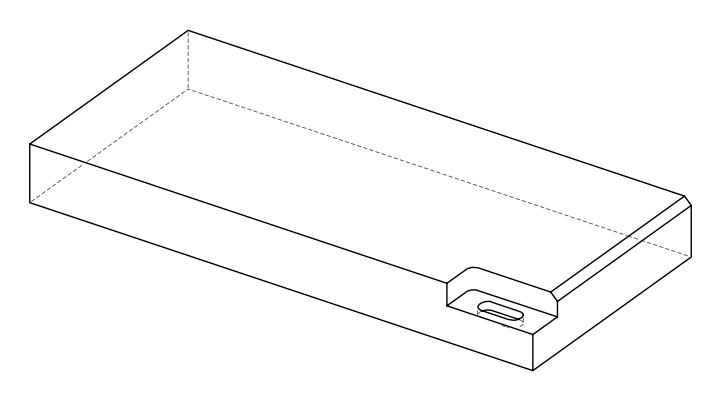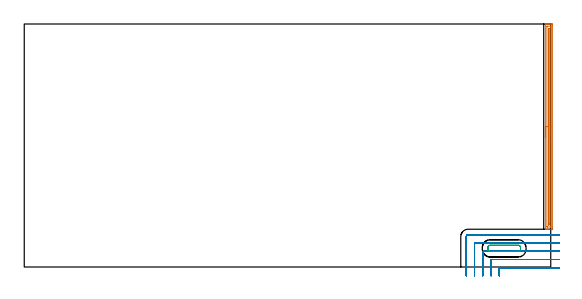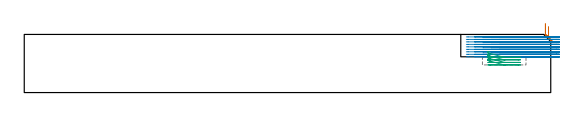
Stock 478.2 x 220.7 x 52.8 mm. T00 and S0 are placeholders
(PLAN: 3 operations, 1 tool changes, 14.8 min)
(1 AREA_MILL | FG_CHAMFER_SURFACE | UGT0205_001 | 4.64 min | 3904 mm3)
(2 MILL_CORNER_NOTCH_RECTANGULAR | CORNER_NOTCH_RECTANGULAR | NXT0201_013 | Follow Part, ap 2.5, ae 75% | 9.31 min | 56618 mm3)
(3 MILL_RECTANGULAR_POCKET | POCKET_RECTANGULAR_STRAIGHT | NXT0201_013 | Follow Part, ap 2.5, ae 75% | 0.88 min | 4264 mm3)
(TOOL UGT0205_001 | Chamfer Mill 20 x 3 x 45 deg. | D20 FL50 Z2)
(TOOL NXT0201_013 | ENDMILL 10mm | D10 FL30 Z4)
(OP 1 AREA_MILL)
G17 G21 G94 G90
T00 M6
G54
G17 G0 G90 X473.3 Y117.5 S1061 M3
G43 Z62.8 H0
G94 G1 Y117.538 Z61.928 F250.
Y117.652 Z61.063
Y117.841 Z60.212
Y118.103 Z59.38
Y118.437 Z58.574
Y118.84 Z57.8
Y119.308 Z57.064
Y119.84 Z56.372
Y120.429 Z55.729
Y121.072 Z55.14
Y121.764 Z54.608
Y122.5 Z54.14
Y123.274 Z53.737
Y124.08 Z53.403
Y124.912 Z53.141
Y125.764 Z52.952
Y126.628 Z52.838
Y127.5 Z52.8
Y220.515
X473.303 Y220.691 Z52.788
X473.339 Y220.7 Z52.752
X473.745 Z52.355
X473.99 Z52.11
X474.725 Z51.37
X475.98 Z50.117
X477.388 Z48.708
X478.015 Z48.081
X478.903 Z47.194
X479.163 Y220.698 Z46.934
X479.691 Y220.692 Z46.406
X479.694 Y220.603 Z46.403
X479.699 Y220.068 Z46.401
X479.7 Y219.526 Z46.4
Y35.285
X479.699 Y34.932 Z46.401
X479.694 Y34.397 Z46.403
X479.692 Y34.308 Z46.406
X479.163 Y34.3 Z46.934
X476.5 Z49.595
X475.092 Z51.004
X474.725 Z51.37
X473.745 Z52.355
X473.337 Y34.307 Z52.754
X473.303 Y34.31 Z52.788
X473.3 Y34.485 Z52.8
Y127.5
X474.714 Z51.386
Y218.29
X474.725 Y218.69 Z51.375
X475.196 Y218.699 Z50.904
X477.859 Z48.241
X478.275 Y218.69 Z47.825
X478.286 Y218.279 Z47.814
Y218.268
Y36.71
X478.275 Y36.31 Z47.825
X477.804 Y36.301 Z48.296
X475.141 Z50.959
X474.725 Y36.31 Z51.375
X474.714 Y36.721 Z51.386
Y36.732
Y127.5
X476.128 Z49.972
X476.129 Y215.596 Z49.971
X476.13 Y215.969 Z49.97
X476.133 Y216.49 Z49.967
X476.135 Y216.668 Z49.965
X476.301 Y216.691 Z49.799
X476.5 Y216.696 Z49.6
X476.708 Y216.697 Z49.392
X476.847 Y216.693 Z49.253
X476.866 Y216.69 Z49.234
X476.868 Y216.684 Z49.232
X476.87 Y216.66 Z49.23
X476.871 Y216.615 Z49.229
X476.872 Y216.49 Z49.228
X476.871 Y39.404 Z49.229
X476.87 Y39.031 Z49.23
X476.867 Y38.51 Z49.233
X476.865 Y38.332 Z49.235
X476.699 Y38.309 Z49.401
X476.5 Y38.304 Z49.6
X476.292 Y38.303 Z49.808
X476.153 Y38.307 Z49.947
X476.134 Y38.31 Z49.966
X476.133 Y38.316 Z49.967
X476.13 Y38.34 Z49.97
X476.129 Y38.385 Z49.971
Y38.51 Z49.972
X476.128 Y127.5
Y128.372 Z50.01
Y129.236 Z50.124
Y130.088 Z50.312
Y130.92 Z50.575
Y131.726 Z50.909
Y132.5 Z51.311
Y133.236 Z51.78
Y133.928 Z52.311
Y134.571 Z52.901
Y135.16 Z53.544
Y135.692 Z54.236
Y136.16 Z54.972
Y136.563 Z55.745
Y136.897 Z56.551
Y137.159 Z57.383
Y137.348 Z58.235
Y137.462 Z59.1
Y137.5 Z59.972
G0 Z62.8
M5
M2
(OP 2 MILL_CORNER_NOTCH_RECTANGULAR)
G17 G21 G94 G90
T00 M6
G54
G17 G0 G90 X486.151 Y-0.7 S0 M3
G43 Z62.8 H0
Z50.544
G94 G1 X483.151 F250.
X431.996 F500.
G3 X431.5 Y-1.196 R0.5
G1 Y-5.
Y-8. F250.
G0 Z62.8
X486.2 Y6.803
Z50.544
G1 X483.2 Y6.8
X431.996 F500.
X424.496
G3 X424. Y6.304 R0.5
G1 Y-5.
Y-8. F250.
G0 Z62.8
X486.2 Y14.304
Z50.544
G1 X483.2 Y14.3
X424.496 F500.
X416.996
G3 X416.5 Y13.804 R0.5
G1 Y-5.
Y-8. F250.
G0 Z62.8
X486.2 Y21.808
Z50.544
G1 X483.2 Y21.8
X416.996 F500.
X409.497
G3 X409. Y21.303 R0.5
G1 Y-5.
Y-8. F250.
G0 Z62.8
X486.18 Y29.3
Z50.544
G1 X483.18
X403.1 F500.
G3 X401.5 Y27.7 R1.6
G1 Y-5.
Y-8. F250.
G0 Z62.8
X486.151 Y-0.7
Z48.289
G1 X483.151
X431.996 F500.
G3 X431.5 Y-1.196 R0.5
G1 Y-5.
Y-8. F250.
G0 Z62.8
X486.2 Y6.8
Z48.289
G1 X483.2
X424.496 F500.
G3 X424. Y6.304 R0.5
G1 Y-5.
Y-8. F250.
G0 Z62.8
X486.2 Y14.3
Z48.289
G1 X483.2
X416.996 F500.
G3 X416.5 Y13.804 R0.5
G1 Y-5.
Y-8. F250.
G0 Z62.8
X486.2 Y21.8
Z48.289
G1 X483.2
X409.496 F500.
G3 X409. Y21.304 R0.5
G1 Y-5.
Y-8. F250.
G0 Z62.8
X486.2 Y29.3
Z48.289
G1 X483.2
X403.1 F500.
G3 X401.5 Y27.7 R1.6
G1 Y-5.
Y-8. F250.
G0 Z62.8
X486.151 Y-0.7
Z46.033
G1 X483.151
X431.996 F500.
G3 X431.5 Y-1.196 R0.5
G1 Y-5.
Y-8. F250.
G0 Z62.8
X486.2 Y6.8
Z46.033
G1 X483.2
X424.496 F500.
G3 X424. Y6.304 R0.5
G1 Y-5.
Y-8. F250.
G0 Z62.8
X486.2 Y14.3
Z46.033
G1 X483.2
X416.996 F500.
G3 X416.5 Y13.804 R0.5
G1 Y-5.
Y-8. F250.
G0 Z62.8
X486.2 Y21.8
Z46.033
G1 X483.2
X409.496 F500.
G3 X409. Y21.304 R0.5
G1 Y-5.
Y-8. F250.
G0 Z62.8
X486.2 Y29.3
Z46.033
G1 X483.2
X403.1 F500.
G3 X401.5 Y27.7 R1.6
G1 Y-5.
Y-8. F250.
G0 Z62.8
X486.151 Y-0.7
Z43.778
G1 X483.151
X431.996 F500.
G3 X431.5 Y-1.196 R0.5
G1 Y-5.
Y-8. F250.
G0 Z62.8
X486.2 Y6.8
Z43.778
G1 X483.2
X424.496 F500.
G3 X424. Y6.304 R0.5
G1 Y-5.
Y-8. F250.
G0 Z62.8
X486.2 Y14.3
Z43.778
G1 X483.2
X416.996 F500.
G3 X416.5 Y13.804 R0.5
G1 Y-5.
Y-8. F250.
G0 Z62.8
X486.2 Y21.8
Z43.778
G1 X483.2
X409.496 F500.
G3 X409. Y21.304 R0.5
G1 Y-5.
Y-8. F250.
G0 Z62.8
X486.2 Y29.3
Z43.778
G1 X483.2
X403.1 F500.
G3 X401.5 Y27.7 R1.6
G1 Y-5.
Y-8. F250.
G0 Z62.8
X486.151 Y-0.7
Z41.522
G1 X483.151
X431.996 F500.
G3 X431.5 Y-1.196 R0.5
G1 Y-5.
Y-8. F250.
G0 Z62.8
X486.2 Y6.8
Z41.522
G1 X483.2
X424.496 F500.
G3 X424. Y6.304 R0.5
G1 Y-5.
Y-8. F250.
G0 Z62.8
X486.2 Y14.3
Z41.522
G1 X483.2
X416.996 F500.
G3 X416.5 Y13.804 R0.5
G1 Y-5.
Y-8. F250.
G0 Z62.8
X486.2 Y21.8
Z41.522
G1 X483.2
X409.496 F500.
G3 X409. Y21.304 R0.5
G1 Y-5.
Y-8. F250.
G0 Z62.8
X486.2 Y29.3
Z41.522
G1 X483.2
X403.1 F500.
G3 X401.5 Y27.7 R1.6
G1 Y-5.
Y-8. F250.
G0 Z62.8
X486.151 Y-0.7
Z39.267
G1 X483.151
X431.996 F500.
G3 X431.5 Y-1.196 R0.5
G1 Y-5.
Y-8. F250.
G0 Z62.8
X486.2 Y6.8
Z39.267
G1 X483.2
X424.496 F500.
G3 X424. Y6.304 R0.5
G1 Y-5.
Y-8. F250.
G0 Z62.8
X486.2 Y14.3
Z39.267
G1 X483.2
X416.996 F500.
G3 X416.5 Y13.804 R0.5
G1 Y-5.
Y-8. F250.
G0 Z62.8
X486.2 Y21.8
Z39.267
G1 X483.2
X409.496 F500.
G3 X409. Y21.304 R0.5
G1 Y-5.
Y-8. F250.
G0 Z62.8
X486.2 Y29.3
Z39.267
G1 X483.2
X403.1 F500.
G3 X401.5 Y27.7 R1.6
G1 Y-5.
Y-8. F250.
G0 Z62.8
X486.151 Y-0.7
Z37.011
G1 X483.151
X431.996 F500.
G3 X431.5 Y-1.196 R0.5
G1 Y-5.
Y-8. F250.
G0 Z62.8
X486.2 Y6.8
Z37.011
G1 X483.2
X424.496 F500.
G3 X424. Y6.304 R0.5
G1 Y-5.
Y-8. F250.
G0 Z62.8
X486.2 Y14.3
Z37.011
G1 X483.2
X416.996 F500.
G3 X416.5 Y13.804 R0.5
G1 Y-5.
Y-8. F250.
G0 Z62.8
X486.2 Y21.8
Z37.011
G1 X483.2
X409.496 F500.
G3 X409. Y21.304 R0.5
G1 Y-5.
Y-8. F250.
G0 Z62.8
X486.2 Y29.3
Z37.011
G1 X483.2
X403.1 F500.
G3 X401.5 Y27.7 R1.6
G1 Y-5.
Y-8. F250.
G0 Z62.8
X486.151 Y-0.7
Z34.756
G1 X483.151
X431.996 F500.
G3 X431.5 Y-1.196 R0.5
G1 Y-5.
Y-8. F250.
G0 Z62.8
X486.2 Y6.8
Z34.756
G1 X483.2
X424.496 F500.
G3 X424. Y6.304 R0.5
G1 Y-5.
Y-8. F250.
G0 Z62.8
X486.2 Y14.3
Z34.756
G1 X483.2
X416.996 F500.
G3 X416.5 Y13.804 R0.5
G1 Y-5.
Y-8. F250.
G0 Z62.8
X486.2 Y21.8
Z34.756
G1 X483.2
X409.496 F500.
G3 X409. Y21.304 R0.5
G1 Y-5.
Y-8. F250.
G0 Z62.8
X486.2 Y29.3
Z34.756
G1 X483.2
X403.1 F500.
G3 X401.5 Y27.7 R1.6
G1 Y-5.
Y-8. F250.
G0 Z62.8
X486.151 Y-0.7
Z32.5
G1 X483.151
X431.996 F500.
G3 X431.5 Y-1.196 R0.5
G1 Y-5.
Y-8. F250.
G0 Z62.8
X486.2 Y6.8
Z32.5
G1 X483.2
X424.496 F500.
G3 X424. Y6.304 R0.5
G1 Y-5.
Y-8. F250.
G0 Z62.8
X486.2 Y14.3
Z32.5
G1 X483.2
X416.996 F500.
G3 X416.5 Y13.804 R0.5
G1 Y-5.
Y-8. F250.
G0 Z62.8
X486.2 Y21.8
Z32.5
G1 X483.2
X409.496 F500.
G3 X409. Y21.304 R0.5
G1 Y-5.
Y-8. F250.
G0 Z62.8
X486.2 Y29.3
Z32.5
G1 X483.2
X403.1 F500.
G3 X401.5 Y27.7 R1.6
G1 Y-5.
Y-8. F250.
G0 Z62.8
M5
M2
(OP 3 MILL_RECTANGULAR_POCKET)
G17 G21 G94 G90
T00 M6
G54
G17 G0 G90 X422.248 Y19.513 S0 M3
G43 Z62.8 H0
Z37.333
G94 G1 X421.957 Y19.347 Z37.244 F250.
X421.682 Y19.118 Z37.148
X421.453 Y18.843 Z37.052
X421.276 Y18.532 Z36.956
X421.157 Y18.195 Z36.86
X421.1 Y17.842 Z36.764
Y15.958 Z36.26
X421.157 Y15.605 Z36.164
X421.276 Y15.268 Z36.068
X421.453 Y14.957 Z35.972
X421.682 Y14.682 Z35.876
X421.957 Y14.453 Z35.78
X422.268 Y14.276 Z35.684
X422.605 Y14.157 Z35.589
X422.958 Y14.1 Z35.493
X423.1 Z35.455
X435.9 Z32.025
X448.7 F500.
G3 X450.7 Y16.1 R2.
G1 Y17.7
G3 X448.7 Y19.7 R2.
G1 X423.1
G3 X421.1 Y17.7 R2.
G1 Y16.1
G3 X423.1 Y14.1 R2.
G1 X435.9
X436.9
G0 X422.248 Y19.513 Z35.025
G1 X421.957 Y19.347 Z34.935 F250.
X421.682 Y19.118 Z34.839
X421.453 Y18.843 Z34.743
X421.276 Y18.532 Z34.648
X421.157 Y18.195 Z34.552
X421.1 Y17.842 Z34.456
Y15.958 Z33.951
X421.157 Y15.605 Z33.855
X421.276 Y15.268 Z33.76
X421.453 Y14.957 Z33.664
X421.682 Y14.682 Z33.568
X421.957 Y14.453 Z33.472
X422.268 Y14.276 Z33.376
X422.605 Y14.157 Z33.28
X422.958 Y14.1 Z33.184
X423.1 Z33.146
X435.9 Z29.717
X448.7 F500.
G3 X450.7 Y16.1 R2.
G1 Y17.7
G3 X448.7 Y19.7 R2.
G1 X423.1
G3 X421.1 Y17.7 R2.
G1 Y16.1
G3 X423.1 Y14.1 R2.
G1 X435.9
X436.9
G0 X422.248 Y19.513 Z32.717
G1 X421.957 Y19.347 Z32.627 F250.
X421.682 Y19.118 Z32.531
X421.453 Y18.843 Z32.435
X421.276 Y18.532 Z32.339
X421.157 Y18.195 Z32.243
X421.1 Y17.842 Z32.148
Y15.958 Z31.643
X421.157 Y15.605 Z31.547
X421.276 Y15.268 Z31.451
X421.453 Y14.957 Z31.355
X421.682 Y14.682 Z31.259
X421.957 Y14.453 Z31.164
X422.268 Y14.276 Z31.068
X422.605 Y14.157 Z30.972
X422.958 Y14.1 Z30.876
X423.1 Z30.838
X435.9 Z27.408
X448.7 F500.
G3 X450.7 Y16.1 R2.
G1 Y17.7
G3 X448.7 Y19.7 R2.
G1 X423.1
G3 X421.1 Y17.7 R2.
G1 Y16.1
G3 X423.1 Y14.1 R2.
G1 X435.9
X436.9
G0 X422.248 Y19.513 Z30.408
G1 X421.957 Y19.347 Z30.319 F250.
X421.682 Y19.118 Z30.223
X421.453 Y18.843 Z30.127
X421.276 Y18.532 Z30.031
X421.157 Y18.195 Z29.935
X421.1 Y17.842 Z29.839
Y15.958 Z29.335
X421.157 Y15.605 Z29.239
X421.276 Y15.268 Z29.143
X421.453 Y14.957 Z29.047
X421.682 Y14.682 Z28.951
X421.957 Y14.453 Z28.855
X422.268 Y14.276 Z28.759
X422.605 Y14.157 Z28.664
X422.958 Y14.1 Z28.568
X423.1 Z28.53
X435.9 Z25.1
X448.7 F500.
G3 X450.7 Y16.1 R2.
G1 Y17.7
G3 X448.7 Y19.7 R2.
G1 X423.1
G3 X421.1 Y17.7 R2.
G1 Y16.1
G3 X423.1 Y14.1 R2.
G1 X435.9
X436.9
G0 Z62.8
M5
M2
